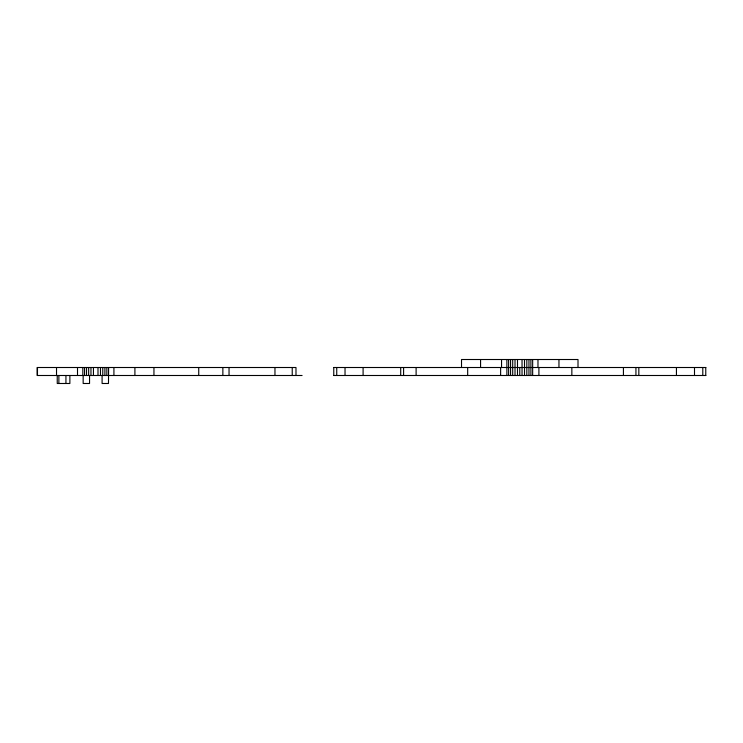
<?xml version="1.0" encoding="UTF-8"?>
<svg xmlns="http://www.w3.org/2000/svg" width="743" height="743" viewBox="0 0 743 743"><rect width="100%" height="100%" fill="white"/><g stroke="black" fill="none" stroke-linecap="round" stroke-linejoin="round"><path stroke-width="1.11" d="M333.681 367.506L705.85 367.506M302.085 375.494L37.15 375.494L37.15 367.506L295.983 367.506L295.993 375.494M333.681 375.494L705.85 375.494M705.766 367.506L705.766 375.494M702.794 367.506L702.794 375.494M694.501 367.506L694.501 375.494M676.436 367.506L676.436 375.494M638.831 367.506L638.831 375.494M635.934 367.506L635.934 375.494M623.423 367.506L623.423 375.494M578.008 367.506L578.008 359.51L461.524 359.51L461.524 367.506M571.85 367.506L571.85 375.494M558.959 359.51L558.959 367.506M538.907 367.506L538.907 375.494M537.978 359.51L537.978 367.506M532.657 359.51L532.657 375.494M530.901 359.51L530.901 375.494M528.96 359.51L528.96 375.494M526.824 359.51L526.824 375.494M524.512 359.51L524.512 375.494M522.041 359.51L522.041 375.494M519.766 367.506L519.766 375.494M517.49 359.51L517.49 375.494M515.02 359.51L515.02 375.494M512.707 359.51L512.707 375.494M510.571 359.51L510.571 375.494M508.63 359.51L508.63 375.494M506.875 359.51L506.875 375.494M501.553 359.51L501.553 367.506M500.624 367.506L500.624 375.494M480.572 359.51L480.572 367.506M467.681 367.506L467.681 375.494M416.108 367.506L416.108 375.494M403.598 367.506L403.598 375.494M400.7 367.506L400.7 375.494M363.095 367.506L363.095 375.494M345.031 367.506L345.031 375.494M336.737 367.506L336.737 375.494M333.765 367.506L333.765 375.494M292.231 367.506L292.231 375.494M274.966 367.506L274.966 375.494M229.039 367.506L229.039 375.494M222.863 367.506L222.863 375.494M198.734 367.506L198.734 375.494M153.95 367.506L153.95 375.494M134.91 367.506L134.91 375.494M113.92 367.506L113.92 375.494M108.599 367.506L108.487 383.49L102.097 383.49L102.088 375.494M106.853 367.506L106.853 375.494M104.902 367.506L104.902 375.494M102.775 367.506L102.775 375.494M100.463 367.506L100.463 375.494M97.992 367.506L97.992 375.494M93.442 367.506L93.442 375.494M90.962 367.506L90.962 375.494M89.55 375.494L89.55 383.49L83.16 383.49L83.151 375.494M88.658 367.506L88.658 375.494M86.522 367.506L86.522 375.494M84.572 367.506L84.572 375.494M82.826 367.506L82.826 375.494M77.504 367.506L77.504 375.494M69.879 375.494L69.879 383.49L57.239 383.49L57.239 375.494M65.932 375.494L65.932 383.49M58.873 375.494L58.873 383.49M56.524 367.506L56.524 375.494M37.475 367.506L37.475 375.494"/></g></svg>
